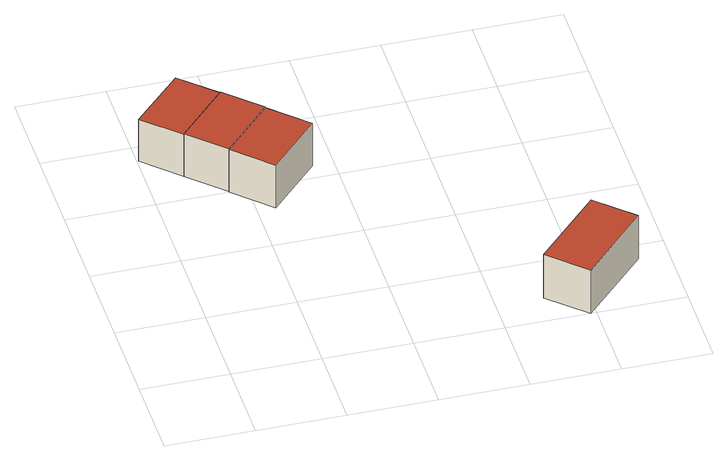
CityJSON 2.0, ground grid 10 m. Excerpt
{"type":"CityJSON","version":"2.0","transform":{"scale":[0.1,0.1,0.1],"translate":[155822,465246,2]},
"CityObjects":{
"building1":{"type":"Building","attributes":{"b3_bag_bag_overlap":0,"b3_bouwlagen":2,"b3_dak_type":"horizontal","b3_extrusie":"standard","b3_h_dak_50p":7.91,"b3_h_dak_70p":7.92,"b3_h_dak_max":7.94,"b3_h_dak_min":7.87,"b3_h_maaiveld":2.29,"b3_is_glas_dak":false,"b3_kas_warenhuis":false,"b3_kwaliteitsindicator":true,"b3_mutatie_ahn3_ahn4":false,"b3_mutatie_ahn4_ahn5":false,"b3_n_nok":0,"b3_n_vlakken":1,"b3_opp_buitenmuur":60.77,"b3_opp_dak_plat":43.95,"b3_opp_dak_schuin":0,"b3_opp_grond":43.95,"b3_opp_scheidingsmuur":91.48,"b3_rmse_lod12":0.0514,"b3_rmse_lod13":0.0514,"b3_rmse_lod22":0.051,"b3_t_run":25,"b3_val3dity_lod12":"[]","b3_val3dity_lod13":"[]","b3_val3dity_lod22":"[]","b3_volume_lod12":247.54,"b3_volume_lod13":247.54,"b3_volume_lod22":247.14,"geconstateerd":false,"oorspronkelijkbouwjaar":1988,"status":"Pand in gebruik"},"children":["building1-1"]},
"building1-1":{"type":"BuildingPart","parents":["building1"],"geometry":[{"type":"Solid","lod":"2.2","boundaries":[[[[0,1,2,3]],[[4,5,6,7]],[[7,6,1,0]],[[6,5,2,1]],[[5,4,3,2]],[[4,7,0,3]]]],"semantics":{"surfaces":[{"type":"GroundSurface"},{"type":"RoofSurface"},{"type":"WallSurface"}],"values":[[0,1,2,2,2,2]]}}]},
"building2":{"type":"Building","attributes":{"b3_bag_bag_overlap":0,"b3_bouwlagen":2,"b3_dak_type":"horizontal","b3_extrusie":"standard","b3_h_dak_50p":7.93,"b3_h_dak_70p":7.96,"b3_h_dak_max":8.13,"b3_h_dak_min":7.88,"b3_h_maaiveld":2.28,"b3_is_glas_dak":false,"b3_kas_warenhuis":false,"b3_kwaliteitsindicator":true,"b3_mutatie_ahn3_ahn4":false,"b3_mutatie_ahn4_ahn5":false,"b3_n_nok":0,"b3_n_vlakken":1,"b3_opp_buitenmuur":62.05,"b3_opp_dak_plat":43.93,"b3_opp_dak_schuin":0,"b3_opp_grond":43.92,"b3_opp_scheidingsmuur":91.72,"b3_rmse_lod12":0.0745,"b3_rmse_lod13":0.0745,"b3_rmse_lod22":0.064,"b3_t_run":25,"b3_val3dity_lod12":"[]","b3_val3dity_lod13":"[]","b3_val3dity_lod22":"[]","b3_volume_lod12":250.22,"b3_volume_lod13":250.22,"b3_volume_lod22":249.48,"geconstateerd":false,"oorspronkelijkbouwjaar":1988,"status":"Pand in gebruik"},"children":["building2-1"]},
"building2-1":{"type":"BuildingPart","parents":["building2"],"geometry":[{"type":"Solid","lod":"2.2","boundaries":[[[[3,2,8,9]],[[10,11,12,13]],[[13,12,2,3]],[[12,11,8,2]],[[11,10,9,8]],[[10,13,3,9]]]],"semantics":{"surfaces":[{"type":"GroundSurface"},{"type":"RoofSurface"},{"type":"WallSurface"}],"values":[[0,1,2,2,2,2]]}}]},
"building3":{"type":"Building","attributes":{"b3_bag_bag_overlap":0,"b3_bouwlagen":2,"b3_dak_type":"horizontal","b3_extrusie":"standard","b3_h_dak_50p":7.93,"b3_h_dak_70p":7.94,"b3_h_dak_max":7.97,"b3_h_dak_min":7.89,"b3_h_maaiveld":2.15,"b3_is_glas_dak":false,"b3_kas_warenhuis":false,"b3_kwaliteitsindicator":true,"b3_mutatie_ahn3_ahn4":false,"b3_mutatie_ahn4_ahn5":false,"b3_n_nok":0,"b3_n_vlakken":1,"b3_opp_buitenmuur":112.92,"b3_opp_dak_plat":45.66,"b3_opp_dak_schuin":0,"b3_opp_grond":45.66,"b3_opp_scheidingsmuur":45.96,"b3_rmse_lod12":0.0277,"b3_rmse_lod13":0.0277,"b3_rmse_lod22":0.0263,"b3_t_run":23,"b3_val3dity_lod12":"[]","b3_val3dity_lod13":"[]","b3_val3dity_lod22":"[]","b3_volume_lod12":264.22,"b3_volume_lod13":264.22,"b3_volume_lod22":263.78,"geconstateerd":false,"oorspronkelijkbouwjaar":1988,"status":"Pand in gebruik"},"children":["building3-1"]},
"building3-1":{"type":"BuildingPart","parents":["building3"],"geometry":[{"type":"Solid","lod":"2.2","boundaries":[[[[14,15,16,17]],[[18,19,20,21]],[[21,20,15,14]],[[20,19,16,15]],[[19,18,17,16]],[[18,21,14,17]]]],"semantics":{"surfaces":[{"type":"GroundSurface"},{"type":"RoofSurface"},{"type":"WallSurface"}],"values":[[0,1,2,2,2,2]]}}]},
"building4":{"type":"Building","attributes":{"b3_bag_bag_overlap":0,"b3_bouwlagen":2,"b3_dak_type":"horizontal","b3_extrusie":"standard","b3_h_dak_50p":7.92,"b3_h_dak_70p":7.94,"b3_h_dak_max":7.97,"b3_h_dak_min":7.84,"b3_h_maaiveld":2.08,"b3_is_glas_dak":false,"b3_kas_warenhuis":false,"b3_kwaliteitsindicator":true,"b3_mutatie_ahn3_ahn4":false,"b3_mutatie_ahn4_ahn5":false,"b3_n_nok":0,"b3_n_vlakken":1,"b3_opp_buitenmuur":130.88,"b3_opp_dak_plat":60.19,"b3_opp_dak_schuin":0,"b3_opp_grond":60.19,"b3_opp_scheidingsmuur":59.25,"b3_rmse_lod12":0.197,"b3_rmse_lod13":0.197,"b3_rmse_lod22":0.197,"b3_t_run":41,"b3_val3dity_lod12":"[]","b3_val3dity_lod13":"[]","b3_val3dity_lod22":"[]","b3_volume_lod12":352.68,"b3_volume_lod13":352.68,"b3_volume_lod22":351.84,"geconstateerd":false,"oorspronkelijkbouwjaar":1988,"status":"Pand in gebruik"},"children":["building4-1"]},
"building4-1":{"type":"BuildingPart","parents":["building4"],"geometry":[{"type":"Solid","lod":"2.2","boundaries":[[[[22,23,24,25]],[[26,27,28,29]],[[29,28,23,22]],[[28,27,24,23]],[[27,26,25,24]],[[26,29,22,25]]]],"semantics":{"surfaces":[{"type":"GroundSurface"},{"type":"RoofSurface"},{"type":"WallSurface"}],"values":[[0,1,2,2,2,2]]}}]}
},
"vertices":[
[1,374,3],[57,432,3],[96,395,3],[40,336,3],[40,336,59],[96,395,59],[57,432,59],[1,374,59],
[135,358,3],[79,299,3],[79,299,60],[135,358,60],[96,395,60],[40,336,60],
[135,358,2],[176,319,2],[120,260,2],[79,299,2],[79,299,59],[120,260,59],[176,319,59],[135,358,59],
[393,0,1],[352,39,1],[425,116,1],[466,77,1],[466,77,59],[425,116,59],[352,39,59],[393,0,59]
]}
